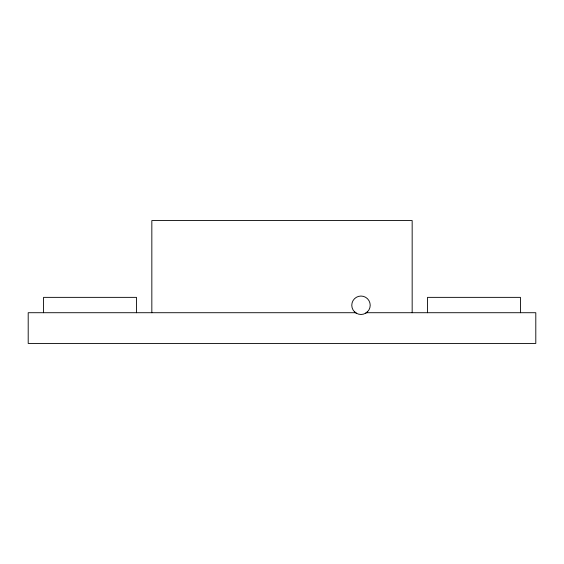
<?xml version="1.0" encoding="UTF-8"?>
<svg xmlns="http://www.w3.org/2000/svg" width="564" height="564" viewBox="0 0 564 564"><rect width="100%" height="100%" fill="white"/><g stroke="black" fill="none" stroke-linecap="round" stroke-linejoin="round"><path stroke-width="0.85" d="M365.599 313.239L367.509 311.772M355.708 312.717L28.2 312.717L28.2 343.434L535.8 343.434L535.8 312.717L366.283 312.717M354.474 311.772A9.214 9.214 0 0 0 369.892 307.641A9.214 9.214 0 0 0 358.605 296.361A9.214 9.214 0 0 0 354.474 311.772L356.385 313.239M520.438 312.717L520.438 297.362L427.519 297.362L427.519 312.717M412.164 312.717L412.164 220.566L151.836 220.566L151.836 312.717M136.481 312.717L136.481 297.362L43.562 297.362L43.562 312.717"/></g></svg>
